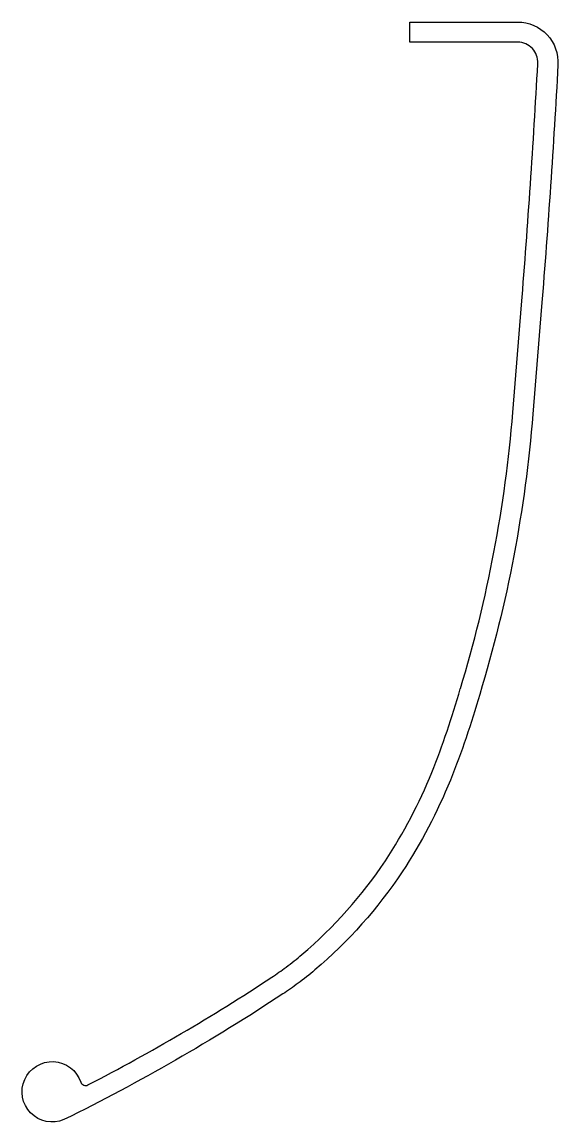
# Model space of a CAD drawing. Extents: x 608 to 662, y -86 to 23.
import ezdxf

# ---------------------------------------------------------------- set-up
doc = ezdxf.new("R2010")
doc.units = 0
doc.header["$LTSCALE"] = 15
doc.layers.get('0').update_dxf_attribs({"linetype": 'CONTINUOUS'})

msp = doc.modelspace()

# ---------------------------------------------------------------- linework, layer by layer
at = {"ltscale": 0.05}
msp.add_lwpolyline([(659.59, 18.92, 0.430323), (657.6, 21.03), (646.88, 21.03), (646.88, 23.03), (657.6, 23.03, -0.433416), (661.59, 18.77, -0.006439), (659.97, -5.2), (659.1, -15.9, -0.053739), (653.82, -43.71, -0.026443), (650.91, -52.22, -0.047576), (646.13, -61.33, -0.068431), (637.46, -71.06, -0.013014), (635.78, -72.38, -0.012685), (634.27, -73.44, -0.031596), (612.54, -85.91, -2.546793), (614.21, -82.19, 0.45908), (614.92, -82.47, 0.026939), (633.17, -71.78, 0.012635), (634.59, -70.78, 0.012911), (636.17, -69.53, 0.068291), (644.46, -60.23, 0.047486), (649.06, -51.46, 0.026425), (651.89, -43.16), (651.9, -43.13, 0.053739), (657.11, -15.74), (657.97, -5.04, 0.006439), (659.59, 18.88)], format="xyb", dxfattribs=at)

doc.saveas('drawing.dxf')
